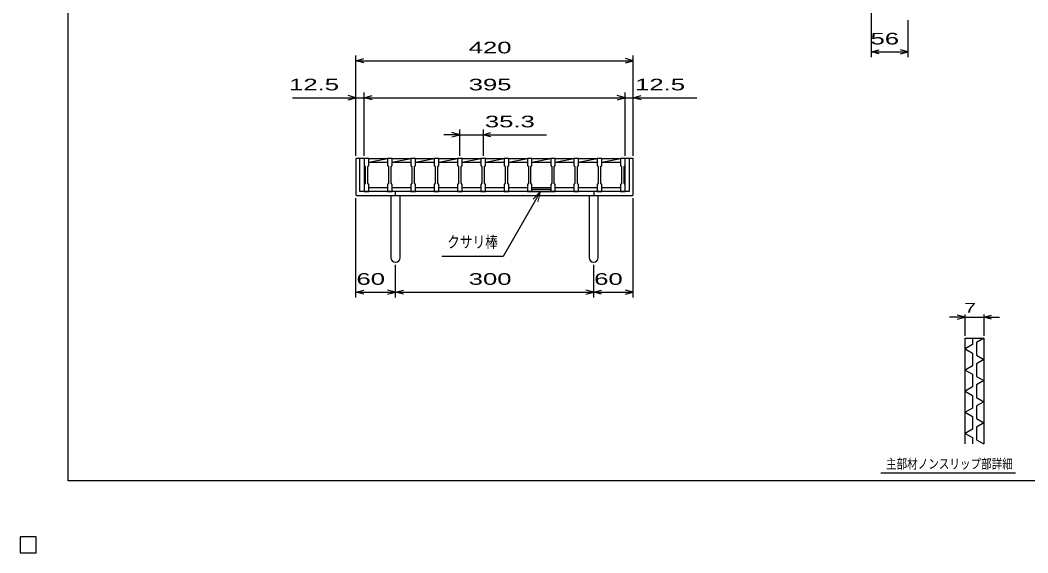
# Model space of a CAD drawing. Units: millimetres, scale not verified. Extents: x -1456 to 1385, y -1026 to 843.
# Drawn here: x -1456 to 70, y -1026 to -220 of the extents above; entities that cross this region are included whole.
import ezdxf
from ezdxf.enums import TextEntityAlignment as Align

# ---------------------------------------------------------------- set-up
doc = ezdxf.new("R2010")
doc.units = ezdxf.units.MM
doc.header["$LTSCALE"] = 8
for name, color, linetype, lineweight in [('0_2', 150, 'Continuous', 25), ('16', 3, 'Continuous', 25), ('19', 6, 'Continuous', 25), ('22', 4, 'Continuous', 25), ('24', 2, 'Continuous', 25), ('32', 4, 'Continuous', 25)]:
    doc.layers.add(name, color=color, linetype=linetype, lineweight=lineweight)
doc.styles.add('ベクトル', font='')
doc.styles.get('ベクトル').set_extended_font_data('ベクトル')

msp = doc.modelspace()

# ---------------------------------------------------------------- linework, layer by layer
at = {"layer": '0_2'}
for p, q in [((-1383.2, -917.2), (-1383.2, 842.8)), ((1384.8, -917.2), (-1383.2, -917.2)), ((-1432, -1002), (-1456, -1002)), ((-1456, -1002), (-1456, -1026)), ((-1432, -1002), (-1456, -1002)), ((-1456, -1002), (-1456, -1026)), ((-1432, -1002), (-1456, -1002)), ((-1456, -1002), (-1456, -1026)), ((-1432, -1002), (-1456, -1002)), ((-1456, -1002), (-1456, -1026)), ((-1432, -1002), (-1456, -1002)), ((-1456, -1002), (-1456, -1026)), ((-1432, -1026), (-1432, -1002)), ((-1432, -1026), (-1432, -1002)), ((-1432, -1026), (-1432, -1002)), ((-1432, -1026), (-1432, -1002)), ((-1432, -1026), (-1432, -1002)), ((-1456, -1026), (-1432, -1026)), ((-1456, -1026), (-1432, -1026)), ((-1456, -1026), (-1432, -1026)), ((-1456, -1026), (-1432, -1026)), ((-1456, -1026), (-1432, -1026))]:
    msp.add_line(p, q, dxfattribs=at)
at = {"layer": '16'}
for p, q in [((-935, -429), (-935, -428.3)), ((-935, -428.3), (-928, -428.3)), ((-935, -429), (-935, -439.5)), ((-928, -429), (-935, -429)), ((-935, -429), (-935, -473)), ((-935, -439.5), (-933.5, -441.5)), ((-933.5, -441.5), (-933.5, -466.5)), ((-929.5, -441.5), (-928, -439.5)), ((-929.5, -466.5), (-929.5, -441.5)), ((-928, -428.3), (-928, -429)), ((-928, -439.5), (-928, -429)), ((-928, -429), (-899.7, -429)), ((-928, -434.5), (-899.7, -429)), ((-928, -434.5), (-899.7, -434.5)), ((-899.7, -429), (-899.7, -428.3)), ((-899.7, -428.3), (-892.7, -428.3)), ((-899.7, -429), (-899.7, -439.5)), ((-892.7, -429), (-899.7, -429)), ((-899.7, -439.5), (-898.2, -441.5)), ((-898.2, -441.5), (-898.2, -466.5)), ((-894.2, -441.5), (-892.7, -439.5)), ((-894.2, -466.5), (-894.2, -441.5)), ((-892.7, -428.3), (-892.7, -429)), ((-892.7, -439.5), (-892.7, -429)), ((-892.7, -429), (-864.4, -429)), ((-892.7, -434.5), (-864.4, -429)), ((-892.7, -434.5), (-864.4, -434.5)), ((-864.4, -429), (-864.4, -428.3)), ((-864.4, -428.3), (-857.4, -428.3)), ((-864.4, -429), (-864.4, -439.5)), ((-857.4, -429), (-864.4, -429)), ((-864.4, -439.5), (-862.9, -441.5)), ((-862.9, -441.5), (-862.9, -466.5)), ((-858.9, -441.5), (-857.4, -439.5)), ((-858.9, -466.5), (-858.9, -441.5)), ((-857.4, -428.3), (-857.4, -429)), ((-857.4, -439.5), (-857.4, -429)), ((-857.4, -429), (-829.1, -429)), ((-857.4, -434.5), (-829.1, -429)), ((-857.4, -434.5), (-829.1, -434.5)), ((-829.1, -429), (-829.1, -428.3)), ((-829.1, -428.3), (-822.1, -428.3)), ((-829.1, -429), (-829.1, -439.5)), ((-822.1, -429), (-829.1, -429)), ((-829.1, -439.5), (-827.6, -441.5)), ((-827.6, -441.5), (-827.6, -466.5)), ((-823.6, -441.5), (-822.1, -439.5)), ((-823.6, -466.5), (-823.6, -441.5)), ((-822.1, -428.3), (-822.1, -429)), ((-822.1, -439.5), (-822.1, -429)), ((-822.1, -429), (-793.8, -429)), ((-822.1, -434.5), (-793.8, -429)), ((-822.1, -434.5), (-793.8, -434.5)), ((-793.8, -429), (-793.8, -428.3)), ((-793.8, -428.3), (-786.8, -428.3)), ((-793.8, -429), (-793.8, -439.5)), ((-786.8, -429), (-793.8, -429)), ((-793.8, -439.5), (-792.3, -441.5)), ((-792.3, -441.5), (-792.3, -466.5)), ((-788.3, -441.5), (-786.8, -439.5)), ((-788.3, -466.5), (-788.3, -441.5)), ((-786.8, -428.3), (-786.8, -429)), ((-786.8, -439.5), (-786.8, -429)), ((-786.8, -429), (-758.5, -429)), ((-786.8, -434.5), (-758.5, -429)), ((-786.8, -434.5), (-758.5, -434.5)), ((-758.5, -429), (-758.5, -428.3)), ((-758.5, -428.3), (-751.5, -428.3)), ((-758.5, -429), (-758.5, -439.5)), ((-751.5, -429), (-758.5, -429)), ((-758.5, -439.5), (-757, -441.5)), ((-757, -441.5), (-757, -466.5)), ((-753, -441.5), (-751.5, -439.5)), ((-753, -466.5), (-753, -441.5)), ((-751.5, -428.3), (-751.5, -429)), ((-751.5, -439.5), (-751.5, -429)), ((-751.5, -429), (-723.2, -429)), ((-751.5, -434.5), (-723.2, -429)), ((-751.5, -434.5), (-723.2, -434.5)), ((-723.2, -429), (-723.2, -428.3)), ((-723.2, -428.3), (-716.2, -428.3)), ((-723.2, -429), (-723.2, -439.5)), ((-716.2, -429), (-723.2, -429)), ((-723.2, -439.5), (-721.7, -441.5)), ((-721.7, -441.5), (-721.7, -466.5)), ((-717.7, -441.5), (-716.2, -439.5)), ((-717.7, -466.5), (-717.7, -441.5)), ((-716.2, -428.3), (-716.2, -429)), ((-716.2, -439.5), (-716.2, -429)), ((-716.2, -429), (-687.9, -429)), ((-716.2, -434.5), (-687.9, -429)), ((-716.2, -434.5), (-687.9, -434.5)), ((-687.9, -429), (-687.9, -428.3)), ((-687.9, -428.3), (-680.9, -428.3)), ((-687.9, -429), (-687.9, -439.5)), ((-680.9, -429), (-687.9, -429)), ((-687.9, -439.5), (-686.4, -441.5)), ((-686.4, -441.5), (-686.4, -466.5)), ((-682.4, -441.5), (-680.9, -439.5)), ((-682.4, -466.5), (-682.4, -441.5)), ((-680.9, -428.3), (-680.9, -429)), ((-680.9, -439.5), (-680.9, -429)), ((-680.9, -429), (-652.6, -429)), ((-680.9, -434.5), (-652.6, -429)), ((-680.9, -434.5), (-652.6, -434.5)), ((-652.6, -429), (-652.6, -428.3)), ((-652.6, -428.3), (-645.6, -428.3)), ((-652.6, -429), (-652.6, -439.5)), ((-645.6, -429), (-652.6, -429)), ((-652.6, -439.5), (-651.1, -441.5)), ((-651.1, -441.5), (-651.1, -466.5)), ((-647.1, -441.5), (-645.6, -439.5)), ((-647.1, -466.5), (-647.1, -441.5)), ((-645.6, -428.3), (-645.6, -429)), ((-645.6, -439.5), (-645.6, -429)), ((-645.6, -429), (-617.3, -429)), ((-645.6, -434.5), (-617.3, -429)), ((-645.6, -434.5), (-617.3, -434.5)), ((-617.3, -429), (-617.3, -428.3)), ((-617.3, -428.3), (-610.3, -428.3)), ((-617.3, -429), (-617.3, -439.5)), ((-610.3, -429), (-617.3, -429)), ((-617.3, -439.5), (-615.8, -441.5)), ((-615.8, -441.5), (-615.8, -466.5)), ((-611.8, -441.5), (-610.3, -439.5)), ((-611.8, -466.5), (-611.8, -441.5)), ((-610.3, -428.3), (-610.3, -429)), ((-610.3, -439.5), (-610.3, -429)), ((-610.3, -429), (-582, -429)), ((-610.3, -434.5), (-582, -429)), ((-610.3, -434.5), (-582, -434.5)), ((-582, -429), (-582, -428.3)), ((-582, -428.3), (-575, -428.3)), ((-582, -429), (-582, -439.5)), ((-575, -429), (-582, -429)), ((-582, -439.5), (-580.5, -441.5)), ((-580.5, -441.5), (-580.5, -466.5)), ((-576.5, -441.5), (-575, -439.5)), ((-576.5, -466.5), (-576.5, -441.5)), ((-575, -428.3), (-575, -429)), ((-575, -439.5), (-575, -429)), ((-575, -429), (-547, -429)), ((-575, -434.5), (-547, -429.058)), ((-575, -434.5), (-547, -434.5)), ((-547, -429), (-547, -428.3)), ((-547, -428.3), (-540, -428.3)), ((-547, -429), (-547, -439.5)), ((-540, -429), (-547, -429)), ((-547, -439.5), (-545.5, -441.5)), ((-545.5, -441.5), (-545.5, -466.5)), ((-541.5, -441.5), (-540, -439.5)), ((-541.5, -466.5), (-541.5, -441.5)), ((-540, -428.3), (-540, -429)), ((-540, -439.5), (-540, -429)), ((-540, -473), (-540, -429)), ((-933.5, -466.5), (-935, -468.5)), ((-935, -468.5), (-935, -479)), ((-928, -468.5), (-929.5, -466.5)), ((-928, -479), (-928, -468.5)), ((-928, -473), (-899.7, -473)), ((-898.2, -466.5), (-899.7, -468.5)), ((-899.7, -468.5), (-899.7, -479)), ((-892.7, -468.5), (-894.2, -466.5)), ((-892.7, -479), (-892.7, -468.5)), ((-892.7, -473), (-864.4, -473)), ((-862.9, -466.5), (-864.4, -468.5)), ((-864.4, -468.5), (-864.4, -479)), ((-857.4, -468.5), (-858.9, -466.5)), ((-857.4, -479), (-857.4, -468.5)), ((-857.4, -473), (-829.1, -473)), ((-827.6, -466.5), (-829.1, -468.5)), ((-829.1, -468.5), (-829.1, -479)), ((-822.1, -468.5), (-823.6, -466.5)), ((-822.1, -479), (-822.1, -468.5)), ((-822.1, -473), (-793.8, -473)), ((-792.3, -466.5), (-793.8, -468.5)), ((-793.8, -468.5), (-793.8, -479)), ((-786.8, -468.5), (-788.3, -466.5)), ((-786.8, -479), (-786.8, -468.5)), ((-786.8, -473), (-758.5, -473)), ((-757, -466.5), (-758.5, -468.5)), ((-758.5, -468.5), (-758.5, -479)), ((-751.5, -468.5), (-753, -466.5)), ((-751.5, -479), (-751.5, -468.5)), ((-751.5, -473), (-723.2, -473)), ((-721.7, -466.5), (-723.2, -468.5)), ((-723.2, -468.5), (-723.2, -479)), ((-716.2, -468.5), (-717.7, -466.5)), ((-716.2, -479), (-716.2, -468.5)), ((-716.2, -473), (-687.9, -473)), ((-686.4, -466.5), (-687.9, -468.5)), ((-687.9, -468.5), (-687.9, -479)), ((-680.9, -468.5), (-682.4, -466.5)), ((-680.9, -479), (-680.9, -468.5)), ((-680.9, -473), (-652.6, -473)), ((-651.1, -466.5), (-652.6, -468.5)), ((-652.6, -468.5), (-652.6, -479)), ((-645.6, -468.5), (-647.1, -466.5)), ((-645.6, -479), (-645.6, -468.5)), ((-645.6, -473), (-617.3, -473)), ((-615.8, -466.5), (-617.3, -468.5)), ((-617.3, -468.5), (-617.3, -479)), ((-610.3, -468.5), (-611.8, -466.5)), ((-610.3, -479), (-610.3, -468.5)), ((-610.3, -473), (-582, -473)), ((-580.5, -466.5), (-582, -468.5)), ((-582, -468.5), (-582, -479)), ((-575, -468.5), (-576.5, -466.5)), ((-575, -479), (-575, -468.5)), ((-575, -473), (-547, -473)), ((-545.5, -466.5), (-547, -468.5)), ((-547, -468.5), (-547, -479)), ((-540, -468.5), (-541.5, -466.5)), ((-540, -479), (-540, -468.5)), ((-935, -479), (-928, -479)), ((-899.7, -479), (-892.7, -479)), ((-864.4, -479), (-857.4, -479)), ((-829.1, -479), (-822.1, -479)), ((-793.8, -479), (-786.8, -479)), ((-758.5, -479), (-751.5, -479)), ((-723.2, -479), (-716.2, -479)), ((-687.9, -479), (-680.9, -479)), ((-652.6, -479), (-645.6, -479)), ((-617.3, -479), (-610.3, -479)), ((-582, -479), (-575, -479)), ((-547, -479), (-540, -479)), ((-1432, -1002), (-1456, -1002)), ((-1456, -1002), (-1456, -1026)), ((-1432, -1002), (-1456, -1002)), ((-1456, -1002), (-1456, -1026)), ((-1432, -1002), (-1456, -1002)), ((-1456, -1002), (-1456, -1026)), ((-1432, -1002), (-1456, -1002)), ((-1456, -1002), (-1456, -1026)), ((-1432, -1002), (-1456, -1002)), ((-1456, -1002), (-1456, -1026)), ((-1432, -1026), (-1432, -1002)), ((-1432, -1026), (-1432, -1002)), ((-1432, -1026), (-1432, -1002)), ((-1432, -1026), (-1432, -1002)), ((-1432, -1026), (-1432, -1002)), ((-1456, -1026), (-1432, -1026)), ((-1456, -1026), (-1432, -1026)), ((-1456, -1026), (-1432, -1026)), ((-1456, -1026), (-1432, -1026)), ((-1456, -1026), (-1432, -1026))]:
    msp.add_line(p, q, dxfattribs=at)
at = {"layer": '19'}
for p, q in [((-935, -429), (-947.5, -429)), ((-947.5, -429), (-947.5, -484)), ((-935, -429), (-947.5, -429)), ((-947.5, -429), (-947.5, -484)), ((-941.5, -479), (-941.5, -429)), ((-941.5, -479), (-941.5, -429)), ((-527.5, -429), (-540, -429)), ((-527.5, -429), (-540, -429)), ((-533.5, -429), (-533.5, -479)), ((-533.5, -429), (-533.5, -479)), ((-527.5, -484), (-527.5, -429)), ((-527.5, -484), (-527.5, -429)), ((-947.5, -484), (-946.5, -485)), ((-947.5, -484), (-946.5, -485)), ((-946.5, -485), (-528.5, -485)), ((-946.5, -485), (-528.5, -485)), ((-533.5, -479), (-941.5, -479)), ((-533.5, -479), (-941.5, -479)), ((-894.5, -485), (-894.5, -579)), ((-894.5, -485), (-894.5, -579)), ((-887.5, -485), (-887.5, -479)), ((-887.5, -485), (-887.5, -479)), ((-880.5, -579), (-880.5, -485)), ((-880.5, -579), (-880.5, -485)), ((-594.5, -485), (-594.5, -579)), ((-594.5, -485), (-594.5, -579)), ((-587.5, -479), (-587.5, -485)), ((-587.5, -479), (-587.5, -485)), ((-580.5, -579), (-580.5, -485)), ((-580.5, -579), (-580.5, -485)), ((-528.5, -485), (-527.5, -484)), ((-528.5, -485), (-527.5, -484))]:
    msp.add_line(p, q, dxfattribs=at)
at = {"layer": '19', "color": 4}
for p, q in [((-667.801, -479.126), (-724.577, -577.464)), ((-724.577, -577.464), (-817.377, -577.464))]:
    msp.add_line(p, q, dxfattribs=at)
at = {"layer": '19', "color": 3}
for p, q in [((-652.6, -476), (-680.9, -476)), ((-680.9, -476), (-680.9, -479)), ((-680.9, -479), (-652.6, -479)), ((-652.6, -479), (-652.6, -476))]:
    msp.add_line(p, q, dxfattribs=at)
at = {"layer": '19', "color": 4, "lineweight": 13}
for p, q in [((-667.801, -479.126), (-679.115, -490.44)), ((-671.942, -494.581), (-667.801, -479.126))]:
    msp.add_line(p, q, dxfattribs=at)
at = {"layer": '19'}
for centre in [(-887.5, -579), (-887.5, -579), (-587.5, -579), (-587.5, -579)]:
    msp.add_arc(centre, 7, 180, 0, dxfattribs=at)
at = {"layer": '22'}
for p, q in [((-167, -275.5), (-167, -91.5)), ((-111, -275.5), (-111, -219.504)), ((-947.5, -425), (-947.5, -273)), ((-527.5, -425), (-527.5, -273)), ((-167, -267.5), (-155, -264.3)), ((-155, -270.7), (-167, -267.5)), ((-167, -267.5), (-111, -267.5)), ((-111, -267.5), (-123, -264.3)), ((-123, -270.7), (-111, -267.5)), ((-947.5, -281), (-935.5, -277.8)), ((-935.5, -284.2), (-947.5, -281)), ((-947.5, -281), (-527.5, -281)), ((-527.5, -281), (-539.5, -277.8)), ((-539.5, -284.2), (-527.5, -281)), ((-947.5, -337), (-959.5, -333.8)), ((-947.5, -425), (-947.5, -329)), ((-935, -425), (-935, -329)), ((-935, -337), (-923, -333.8)), ((-540, -337), (-552, -333.8)), ((-540, -425), (-540, -329)), ((-527.5, -425), (-527.5, -329)), ((-527.5, -337), (-515.5, -333.8)), ((-1043.5, -337), (-947.5, -337)), ((-959.5, -340.2), (-947.5, -337)), ((-947.5, -337), (-935, -337)), ((-923, -340.2), (-935, -337)), ((-935, -337), (-540, -337)), ((-552, -340.2), (-540, -337)), ((-540, -337), (-527.5, -337)), ((-515.5, -340.2), (-527.5, -337)), ((-527.5, -337), (-431.5, -337)), ((-790.3, -393), (-814.3, -393)), ((-790.3, -393), (-802.3, -389.8)), ((-802.3, -396.2), (-790.3, -393)), ((-790.3, -425), (-790.3, -385)), ((-790.3, -393), (-755, -393)), ((-755, -385), (-755, -425)), ((-755, -393), (-743, -389.8)), ((-743, -396.2), (-755, -393)), ((-755, -393), (-659, -393)), ((-947.5, -639.4), (-947.5, -489)), ((-527.5, -639.4), (-527.5, -489)), ((-887.5, -639.4), (-887.5, -589.8)), ((-587.5, -639.4), (-587.5, -589.8)), ((-947.5, -631.4), (-935.5, -628.2)), ((-935.5, -634.6), (-947.5, -631.4)), ((-947.5, -631.4), (-887.5, -631.4)), ((-887.5, -631.4), (-899.5, -628.2)), ((-899.5, -634.6), (-887.5, -631.4)), ((-887.5, -631.4), (-875.5, -628.2)), ((-875.5, -634.6), (-887.5, -631.4)), ((-887.5, -631.4), (-587.5, -631.4)), ((-587.5, -631.4), (-599.5, -628.2)), ((-599.5, -634.6), (-587.5, -631.4)), ((-587.5, -631.4), (-575.5, -628.2)), ((-575.5, -634.6), (-587.5, -631.4)), ((-587.5, -631.4), (-527.5, -631.4)), ((-527.5, -631.4), (-539.5, -628.2)), ((-539.5, -634.6), (-527.5, -631.4))]:
    msp.add_line(p, q, dxfattribs=at)
at = {"layer": '22', "color": 2}
for p, q in [((-1432, -1002), (-1456, -1002)), ((-1456, -1002), (-1456, -1026)), ((-1432, -1002), (-1456, -1002)), ((-1456, -1002), (-1456, -1026)), ((-1432, -1002), (-1456, -1002)), ((-1456, -1002), (-1456, -1026)), ((-1432, -1026), (-1432, -1002)), ((-1432, -1026), (-1432, -1002)), ((-1432, -1026), (-1432, -1002)), ((-1456, -1026), (-1432, -1026)), ((-1456, -1026), (-1432, -1026)), ((-1456, -1026), (-1432, -1026))]:
    msp.add_line(p, q, dxfattribs=at)
at = {"layer": '24', "color": 4}
for p, q in [((-1432, -1002), (-1456, -1002)), ((-1456, -1002), (-1456, -1026)), ((-1432, -1002), (-1456, -1002)), ((-1456, -1002), (-1456, -1026)), ((-1432, -1002), (-1456, -1002)), ((-1456, -1002), (-1456, -1026)), ((-1432, -1026), (-1432, -1002)), ((-1432, -1026), (-1432, -1002)), ((-1432, -1026), (-1432, -1002)), ((-1456, -1026), (-1432, -1026)), ((-1456, -1026), (-1432, -1026)), ((-1456, -1026), (-1432, -1026))]:
    msp.add_line(p, q, dxfattribs=at)
at = {"layer": '32'}
for p, q in [((-24.8, -669.2), (-48.8, -669.2)), ((-24.8, -669.2), (-36.8, -666)), ((-36.8, -672.4), (-24.8, -669.2)), ((-24.8, -697.2), (-24.8, -665.2)), ((-24.8, -669.2), (3.2, -669.2)), ((3.2, -665.2), (3.2, -697.2)), ((3.2, -669.2), (15.2, -666)), ((15.2, -672.4), (3.2, -669.2)), ((3.2, -669.2), (27.2, -669.2)), ((-24.8, -701.2), (3.2, -701.2)), ((-24.8, -861.2), (-24.8, -701.2)), ((-13.6, -701.2), (-13.6, -710.8)), ((3.2, -701.2), (-8, -707.6)), ((3.2, -701.2), (3.2, -861.2)), ((-13.6, -710.8), (-24.8, -717.2)), ((-24.8, -717.2), (-13.6, -723.6)), ((-8, -707.6), (-8, -726.8)), ((-13.6, -723.6), (-13.6, -742.8)), ((-8, -726.8), (3.2, -733.2)), ((-13.6, -742.8), (-24.8, -749.2)), ((3.2, -733.2), (-8, -739.6)), ((-8, -739.6), (-8, -758.8)), ((-24.8, -749.2), (-13.6, -755.6)), ((-13.6, -755.6), (-13.6, -774.8)), ((-8, -758.8), (3.2, -765.2)), ((-13.6, -774.8), (-24.8, -781.2)), ((3.2, -765.2), (-8, -771.6)), ((-8, -771.6), (-8, -790.8)), ((-24.8, -781.2), (-13.6, -787.6)), ((-13.6, -787.6), (-13.6, -806.8)), ((-8, -790.8), (3.2, -797.2)), ((-13.6, -806.8), (-24.8, -813.2)), ((3.2, -797.2), (-8, -803.6)), ((-8, -803.6), (-8, -822.8)), ((-24.8, -813.2), (-13.6, -819.6)), ((-13.6, -819.6), (-13.6, -838.8)), ((-8, -822.8), (3.2, -829.2)), ((-13.6, -838.8), (-24.8, -845.2)), ((3.2, -829.2), (-8, -835.6)), ((-8, -835.6), (-8, -854.8)), ((-24.8, -845.2), (-13.6, -851.6)), ((-13.6, -851.6), (-13.6, -861.2)), ((-8, -854.8), (3.2, -861.2)), ((51.2, -905.2), (-152.8, -905.2)), ((-1432, -1002), (-1456, -1002)), ((-1456, -1002), (-1456, -1026)), ((-1432, -1002), (-1456, -1002)), ((-1456, -1002), (-1456, -1026)), ((-1432, -1002), (-1456, -1002)), ((-1456, -1002), (-1456, -1026)), ((-1432, -1002), (-1456, -1002)), ((-1456, -1002), (-1456, -1026)), ((-1432, -1002), (-1456, -1002)), ((-1456, -1002), (-1456, -1026)), ((-1432, -1026), (-1432, -1002)), ((-1432, -1026), (-1432, -1002)), ((-1432, -1026), (-1432, -1002)), ((-1432, -1026), (-1432, -1002)), ((-1432, -1026), (-1432, -1002)), ((-1456, -1026), (-1432, -1026)), ((-1456, -1026), (-1432, -1026)), ((-1456, -1026), (-1432, -1026)), ((-1456, -1026), (-1432, -1026)), ((-1456, -1026), (-1432, -1026))]:
    msp.add_line(p, q, dxfattribs=at)

# ---------------------------------------------------------------- texts
at = {"layer": '19', "color": 2, "style": 'ベクトル', "width": 0.8}
msp.add_text('クサリ棒', height=17.6, dxfattribs=at).set_placement((-732.577, -569.464), align=Align.BOTTOM_RIGHT)
at = {"layer": '22', "color": 2, "style": 'ベクトル', "width": 1.65}
for s, p in [(' 56 ', (-179, -247.5)), (' 420 ', (-787.5, -261)), (' 12.5 ', (-1059.5, -317)), (' 395 ', (-787.5, -317)), (' 12.5 ', (-535.5, -317)), (' 35.3 ', (-763, -373)), (' 60 ', (-957.5, -611.4)), (' 300 ', (-787.5, -611.4)), (' 60 ', (-597.5, -611.4))]:
    msp.add_text(s, height=17.6, dxfattribs=at).set_placement(p, align=Align.MIDDLE_LEFT)
at = {"layer": '32', "color": 2, "style": 'ベクトル'}
for s, width, p in [(' 7 ', 1.6, (-34.8, -655.2)), ('主部材ノンスリップ部詳細', 0.8, (-144.8, -891.2))]:
    msp.add_text(s, height=14.66, dxfattribs=dict(at, width=width)).set_placement(p, align=Align.MIDDLE_LEFT)

doc.saveas('drawing.dxf')
